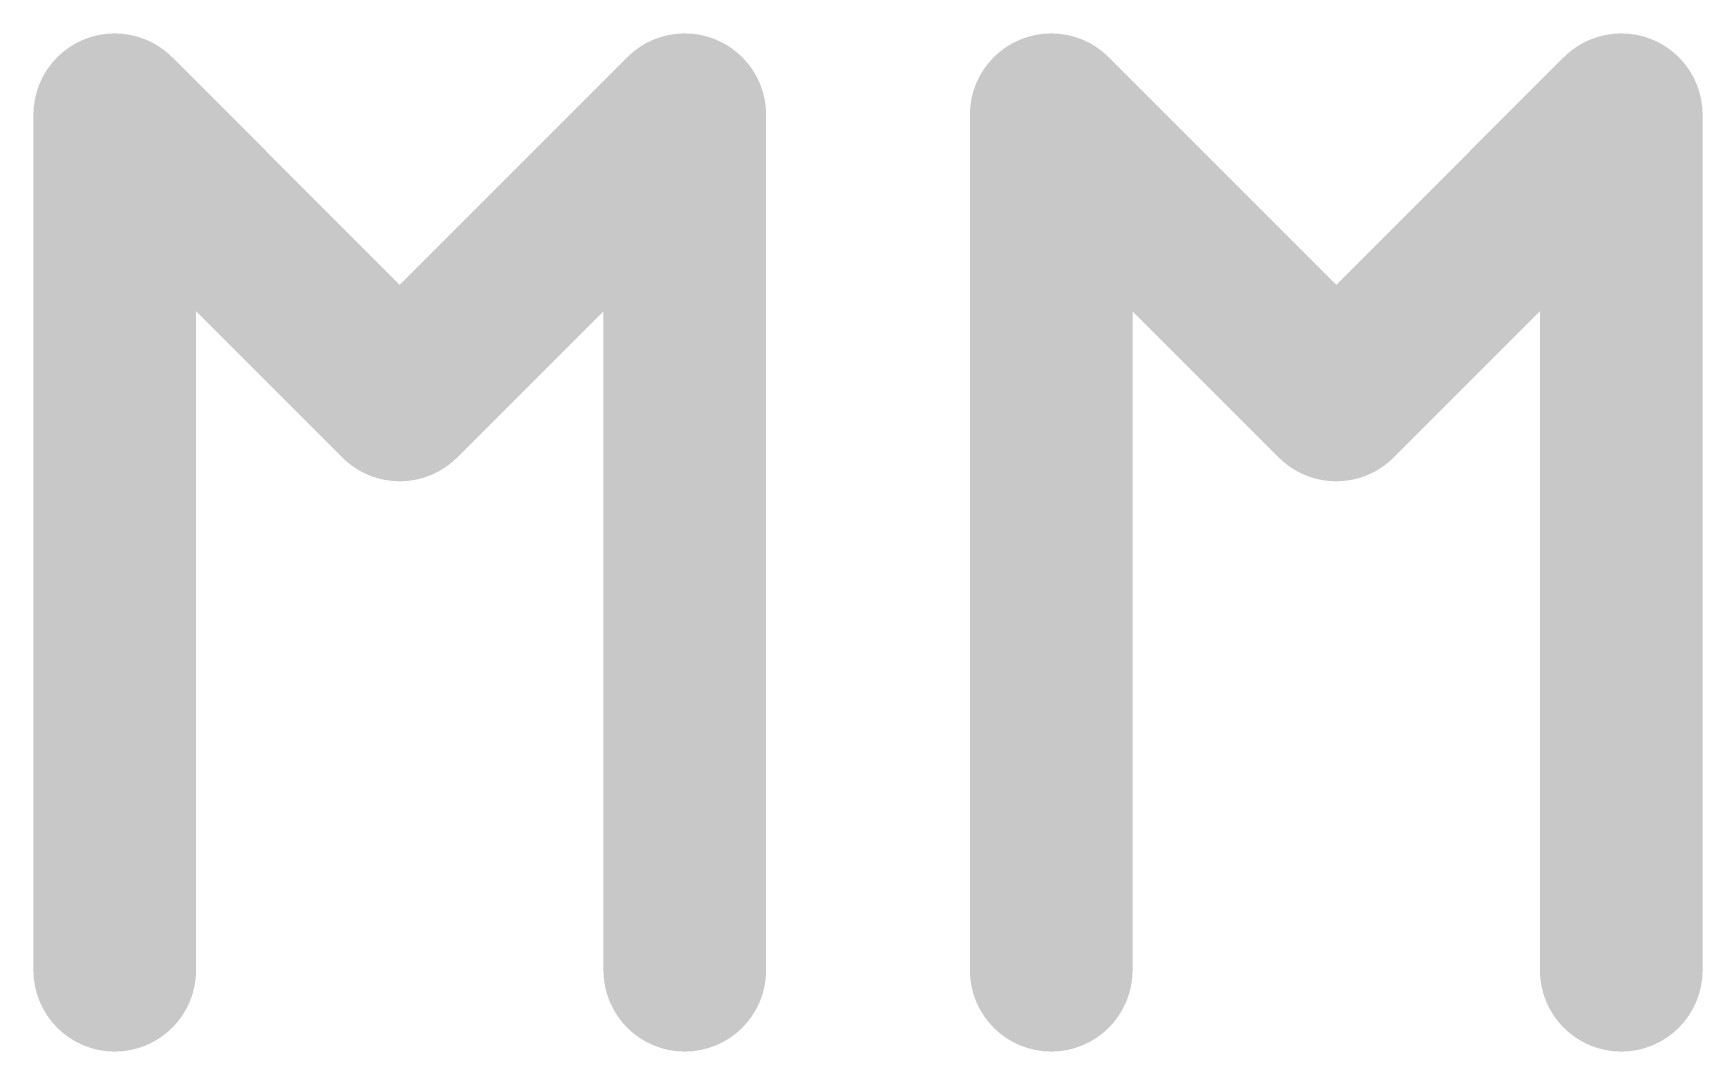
# Model space of a CAD drawing. Extents: x -8.1 to 34.1, y -5.3 to 30.7.
# Drawn here: x 5.305 to 7.39, y 13.716 to 14.987 of the extents above; entities that cross this region are included whole.
import ezdxf

# ---------------------------------------------------------------- set-up
doc = ezdxf.new("R2010")
doc.units = 0
doc.layers.add('21', color=40, linetype='CONTINUOUS')

msp = doc.modelspace()

# ---------------------------------------------------------------- linework, layer by layer
at = {"layer": '21', "const_width": 0.2032}
for points in [[(5.4067, 13.8176), (5.4067, 14.8853)], [(5.4067, 14.8853), (5.7626, 14.5294)], [(5.7626, 14.5294), (6.1185, 14.8853)], [(6.1185, 14.8853), (6.1185, 13.8176)], [(6.5761, 13.8176), (6.5761, 14.8853)], [(6.5761, 14.8853), (6.932, 14.5294)], [(6.932, 14.5294), (7.2879, 14.8853)], [(7.2879, 14.8853), (7.2879, 13.8176)]]:
    msp.add_lwpolyline(points, dxfattribs=at)
at = {"layer": '21', "const_width": 0.1016}
for points in [[(5.4575, 14.8853, 1), (5.3559, 14.8853)], [(5.4426, 14.9212, 1), (5.3708, 14.8494)], [(6.1693, 14.8853, 1), (6.0677, 14.8853)], [(6.1544, 14.8494, 1), (6.0826, 14.9212)], [(6.6269, 14.8853, 1), (6.5253, 14.8853)], [(6.612, 14.9212, 1), (6.5402, 14.8494)], [(7.3387, 14.8853, 1), (7.2371, 14.8853)], [(7.3238, 14.8494, 1), (7.252, 14.9212)], [(5.7267, 14.5653, 1), (5.7985, 14.4935)], [(5.7267, 14.4935, 1), (5.7985, 14.5653)], [(6.8961, 14.5653, 1), (6.9679, 14.4935)], [(6.8961, 14.4935, 1), (6.9679, 14.5653)], [(5.3559, 13.8176, 1), (5.4575, 13.8176)], [(6.0677, 13.8176, 1), (6.1693, 13.8176)], [(6.5253, 13.8176, 1), (6.6269, 13.8176)], [(7.2371, 13.8176, 1), (7.3387, 13.8176)]]:
    msp.add_lwpolyline(points, format="xyb", dxfattribs=at)

doc.saveas('drawing.dxf')
